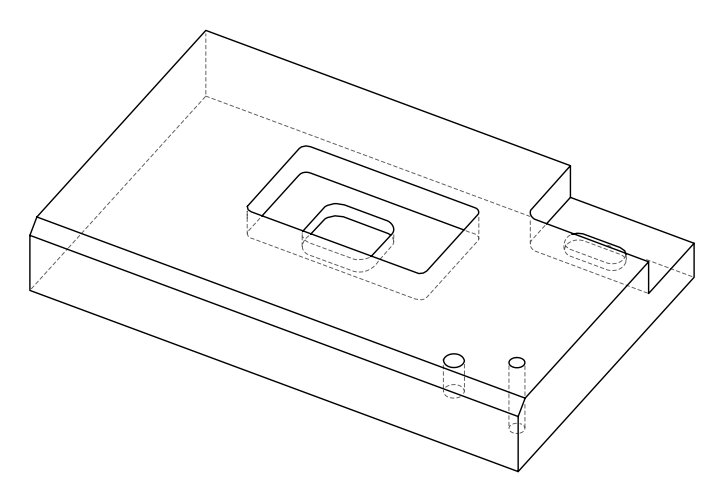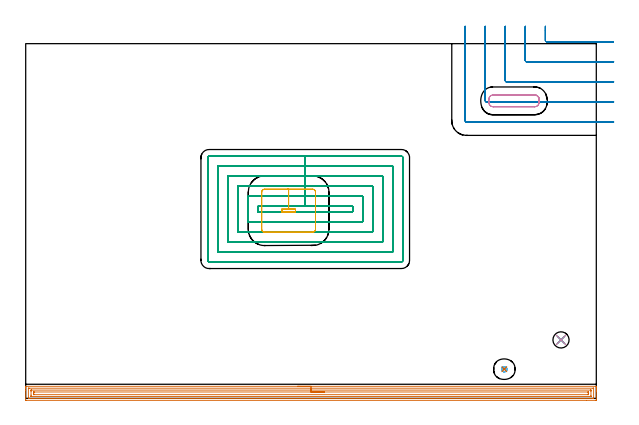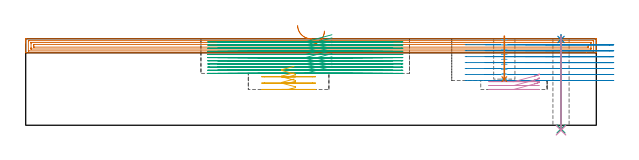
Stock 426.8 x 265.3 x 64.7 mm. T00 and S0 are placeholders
(PLAN: 10 operations, 9 tool changes, 68.4 min)
(1 AREA_MILL | FG_CHAMFER_SURFACE | UGT0205_001 | 13.9 min | 23519 mm3)
(2 MILL_CORNER_NOTCH_RECTANGULAR | CORNER_NOTCH_RECTANGULAR | UGT0201_094 | Follow Part, ap 5, ae 75% | 9.49 min | 230591 mm3)
(3 MILL_RECTANGULAR_POCKET | POCKET_RECTANGULAR_STRAIGHT | NXT0201_013 | Follow Part, ap 2.5, ae 75% | 41.37 min | 358879 mm3)
(4 MILL_RECTANGULAR_POCKET_1 | POCKET_RECTANGULAR_STRAIGHT_1 | NXT0201_011 | Follow Part, ap 3, ae 75% | 0.82 min | 6409 mm3)
(5 MILL_RECTANGULAR_POCKET_2 | POCKET_RECTANGULAR_STRAIGHT_2 | UGT0201_094 | Follow Part, ap 5, ae 75% | 1.46 min | 36126 mm3)
(6 MILL_BLIND_HOLE_FROM_SOLID_MATERIAL | STEP1POCKET | NXT0201_011 | Spiral | 0.69 min | 6022 mm3)
(7 BORE_BLIND_HOLE | STEP1POCKET | UGT0332_074 | 0.13 min | 0 mm3)
(8 SPOT_DRILL | STEP1HOLE | NXT0321_9005460120000 | 0.03 min | 10 mm3)
(9 DRILL_THROUGH_HOLE_INTO_CENTER | STEP1HOLE | NXT0301_042 | 0.28 min | 2577 mm3)
(10 DRILL_TO_ENLARGE_THROUGH_HOLE | STEP1HOLE | NXT0301_092 | 0.28 min | 4850 mm3)
(TOOL UGT0205_001 | Chamfer Mill 20 x 3 x 45 deg. | D20 FL50 Z2)
(TOOL UGT0201_094 | End mill 20 mm | D20 FL38 Z4)
(TOOL NXT0201_013 | ENDMILL 10mm | D10 FL30 Z4)
(TOOL NXT0201_011 | ENDMILL 12mm [2P460-1200-NA 1630] | D12 FL38 Z6)
(TOOL UGT0332_074 | 15.8 mm Rough Boring Bar | D15.8)
(TOOL NXT0321_9005460120000 | NC Spot Drill, 142deg, 12mm, Carbide, Uncoated | D12 PA142 FL30 Z2)
(TOOL NXT0301_042 | Carbide Drill 7.1mm [860.1-0710-057A1-MM 2214] | D7.1 PA140 FL85 Z2)
(TOOL NXT0301_092 | Carbide Drill 12.1mm [860.1-1210-061A1-MM 2214] | D12.1 PA140 FL77 Z2)
(OP 1 AREA_MILL)
G17 G21 G94 G90
T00 M6
G54
G17 G0 G90 X203.4 Y9. S1061 M3
G43 Z74.7 H0
G94 G1 X203.438 Z73.828 F250.
X203.552 Z72.963
X203.741 Z72.112
X204.003 Z71.28
X204.337 Z70.474
X204.74 Z69.7
X205.208 Z68.964
X205.74 Z68.272
X206.329 Z67.629
X206.972 Z67.039
X207.664 Z66.508
X208.4 Z66.04
X209.174 Z65.637
X209.98 Z65.303
X210.812 Z65.041
X211.664 Z64.852
X212.528 Z64.738
X213.4 Z64.7
X426.62
X426.79 Y8.997 Z64.689
X426.8 Y8.665 Z64.364
Y8.414 Z64.113
Y7.705 Z63.4
Y6.472 Z62.169
Y5.947 Z61.642
Y5.331 Z61.026
Y-1.084 Z54.613
X426.797 Y-1.349 Z54.348
X426.79 Y-1.492 Z54.206
X426.645 Y-1.499 Z54.199
X419.524 Y-1.5 Z54.2
X0.627
X0.151 Y-1.495 Z54.203
X0.01 Y-1.492 Z54.206
X0. Y-1.346 Z54.351
Y5.947 Z61.642
Y7.351 Z63.047
Y7.705 Z63.4
Y8.665 Z64.365
X0.01 Y8.997 Z64.689
X0.18 Y9. Z64.7
X213.4
Y7.586 Z63.286
X424.385 Y7.585 Z63.285
X424.508 Y7.584 Z63.284
X424.749 Y7.579 Z63.279
X424.791 Y7.569 Z63.269
X424.795 Y7.537 Z63.237
X424.798 Y7.503 Z63.203
X424.8 Y7.297 Z62.997
X424.799 Y0.13 Z55.83
X424.797 Y0.021 Z55.721
X424.791 Y-0.051 Z55.649
X424.786 Y-0.079 Z55.621
X424.77 Y-0.081 Z55.619
X424.385 Y-0.085 Z55.615
X424.263 Y-0.086 Z55.614
X2.415 Y-0.085 Z55.615
X2.292 Y-0.084 Z55.616
X2.051 Y-0.079 Z55.621
X2.009 Y-0.069 Z55.631
X2.005 Y-0.037 Z55.663
X2.002 Y-0.003 Z55.697
X2. Y0.203 Z55.903
X2.001 Y7.37 Z63.07
X2.003 Y7.479 Z63.179
X2.009 Y7.551 Z63.251
X2.014 Y7.579 Z63.279
X2.03 Y7.581 Z63.281
X2.415 Y7.585 Z63.285
X2.537 Y7.586 Z63.286
X213.4
Y6.171 Z61.871
X422.673
X422.734 Y6.17 Z61.87
X422.773 Y6.167 Z61.867
X422.789 Y6.165 Z61.865
X422.79 Y6.146 Z61.846
X422.797 Y5.947 Z61.647
X422.799 Y5.748 Z61.448
X422.8 Y5.068 Z60.768
Y2.232 Z57.932
X422.797 Y1.553 Z57.253
X422.793 Y1.36 Z57.06
X422.787 Y1.335 Z57.035
X422.767 Y1.333 Z57.033
X422.711 Y1.331 Z57.031
X422.597 Y1.329 Z57.029
X4.127
X4.066 Y1.33 Z57.03
X4.027 Y1.333 Z57.033
X4.011 Y1.335 Z57.035
X4.01 Y1.354 Z57.054
X4.003 Y1.553 Z57.253
X4. Y1.752 Z57.452
Y2.432 Z58.132
Y5.268 Z60.968
X4.003 Y5.947 Z61.647
X4.007 Y6.14 Z61.84
X4.013 Y6.165 Z61.865
X4.033 Y6.167 Z61.867
X4.089 Y6.169 Z61.869
X4.203 Y6.171 Z61.871
X213.4
Y4.757 Z60.457
X420.654
X420.736 Y4.755 Z60.455
X420.774 Y4.753 Z60.453
X420.79 Y4.751 Z60.451
X420.792 Y4.73 Z60.43
X420.796 Y4.624 Z60.324
X420.8 Y4.198 Z59.898
Y3.319 Z59.019
X420.794 Y2.875 Z58.575
X420.79 Y2.768 Z58.468
X420.786 Y2.749 Z58.449
X420.754 Y2.747 Z58.447
X420.685 Y2.745 Z58.445
X420.492 Y2.743 Z58.443
X6.146
X6.064 Y2.745 Z58.445
X6.026 Y2.747 Z58.447
X6.01 Y2.749 Z58.449
X6.008 Y2.77 Z58.47
X6.004 Y2.876 Z58.576
X6. Y3.302 Z59.002
Y4.181 Z59.881
Y4.189 Z59.889
X6.006 Y4.624 Z60.324
X6.01 Y4.732 Z60.432
X6.014 Y4.751 Z60.451
X6.046 Y4.753 Z60.453
X6.115 Y4.755 Z60.455
X6.308 Y4.757 Z60.457
X213.4
X214.272 Z60.495
X215.136 Z60.609
X215.988 Z60.798
X216.82 Z61.06
X217.626 Z61.394
X218.4 Z61.797
X219.136 Z62.266
X219.828 Z62.797
X220.471 Z63.386
X221.06 Z64.029
X221.592 Z64.721
X222.06 Z65.457
X222.463 Z66.231
X222.797 Z67.037
X223.059 Z67.869
X223.248 Z68.721
X223.362 Z69.586
X223.4 Z70.457
G0 Z74.7
M5
M2
(OP 2 MILL_CORNER_NOTCH_RECTANGULAR)
G17 G21 G94 G90
T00 M6
G54
G17 G0 G90 X388.7 Y278.3 S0 M3
G43 Z74.7 H0
Z60.243
G94 G1 Y275.3 F250.
Y267.694 F500.
G3 X389.694 Y266.7 R1.
G1 X436.702
X439.702 F250.
G0 Z74.7
X373.7 Y278.3
Z60.243
G1 Y275.3
Y252.694 F500.
G3 X374.694 Y251.7 R1.
G1 X436.8
X439.8 F250.
G0 Z74.7
X358.7 Y278.3
Z60.243
G1 Y275.3
Y237.695 F500.
G3 X359.695 Y236.7 R1.
G1 X436.8
X439.8 F250.
G0 Z74.7
X343.7 Y278.3
Z60.243
G1 Y275.3
Y222.695 F500.
G3 X344.695 Y221.7 R1.
G1 X436.8
X439.8 F250.
G0 Z74.7
X328.7 Y278.3
Z60.243
G1 Y275.3
Y207.695 F500.
G3 X329.695 Y206.7 R1.
G1 X436.8
X439.8 F250.
G0 Z74.7
X388.7 Y278.3
Z55.786
G1 Y275.3
Y267.694 F500.
G3 X389.694 Y266.7 R1.
G1 X436.702
X439.702 F250.
G0 Z74.7
X373.7 Y278.3
Z55.786
G1 Y275.3
Y252.694 F500.
G3 X374.694 Y251.7 R1.
G1 X436.8
X439.8 F250.
G0 Z74.7
X358.7 Y278.3
Z55.786
G1 Y275.3
Y237.695 F500.
G3 X359.695 Y236.7 R1.
G1 X436.8
X439.8 F250.
G0 Z74.7
X343.7 Y278.3
Z55.786
G1 Y275.3
Y222.695 F500.
G3 X344.695 Y221.7 R1.
G1 X436.8
X439.8 F250.
G0 Z74.7
X328.7 Y278.3
Z55.786
G1 Y275.3
Y207.695 F500.
G3 X329.695 Y206.7 R1.
G1 X436.8
X439.8 F250.
G0 Z74.7
X388.7 Y278.3
Z51.329
G1 Y275.3
Y267.694 F500.
G3 X389.694 Y266.7 R1.
G1 X436.702
X439.702 F250.
G0 Z74.7
X373.7 Y278.3
Z51.329
G1 Y275.3
Y252.694 F500.
G3 X374.694 Y251.7 R1.
G1 X436.8
X439.8 F250.
G0 Z74.7
X358.7 Y278.3
Z51.329
G1 Y275.3
Y237.695 F500.
G3 X359.695 Y236.7 R1.
G1 X436.8
X439.8 F250.
G0 Z74.7
X343.7 Y278.3
Z51.329
G1 Y275.3
Y222.695 F500.
G3 X344.695 Y221.7 R1.
G1 X436.8
X439.8 F250.
G0 Z74.7
X328.7 Y278.3
Z51.329
G1 Y275.3
Y207.695 F500.
G3 X329.695 Y206.7 R1.
G1 X436.8
X439.8 F250.
G0 Z74.7
X388.7 Y278.3
Z46.871
G1 Y275.3
Y267.694 F500.
G3 X389.694 Y266.7 R1.
G1 X436.702
X439.702 F250.
G0 Z74.7
X373.7 Y278.3
Z46.871
G1 Y275.3
Y252.694 F500.
G3 X374.694 Y251.7 R1.
G1 X436.8
X439.8 F250.
G0 Z74.7
X358.7 Y278.3
Z46.871
G1 Y275.3
Y237.695 F500.
G3 X359.695 Y236.7 R1.
G1 X436.8
X439.8 F250.
G0 Z74.7
X343.7 Y278.3
Z46.871
G1 Y275.3
Y222.695 F500.
G3 X344.695 Y221.7 R1.
G1 X436.8
X439.8 F250.
G0 Z74.7
X328.7 Y278.3
Z46.871
G1 Y275.3
Y207.695 F500.
G3 X329.695 Y206.7 R1.
G1 X436.8
X439.8 F250.
G0 Z74.7
X388.7 Y278.3
Z42.414
G1 Y275.3
Y267.694 F500.
G3 X389.694 Y266.7 R1.
G1 X436.702
X439.702 F250.
G0 Z74.7
X373.7 Y278.3
Z42.414
G1 Y275.3
Y252.694 F500.
G3 X374.694 Y251.7 R1.
G1 X436.8
X439.8 F250.
G0 Z74.7
X358.7 Y278.3
Z42.414
G1 Y275.3
Y237.695 F500.
G3 X359.695 Y236.7 R1.
G1 X436.8
X439.8 F250.
G0 Z74.7
X343.7 Y278.3
Z42.414
G1 Y275.3
Y222.695 F500.
G3 X344.695 Y221.7 R1.
G1 X436.8
X439.8 F250.
G0 Z74.7
X328.7 Y278.3
Z42.414
G1 Y275.3
Y207.695 F500.
G3 X329.695 Y206.7 R1.
G1 X436.8
X439.8 F250.
G0 Z74.7
X388.7 Y278.3
Z37.957
G1 Y275.3
Y267.694 F500.
G3 X389.694 Y266.7 R1.
G1 X436.702
X439.702 F250.
G0 Z74.7
X373.7 Y278.3
Z37.957
G1 Y275.3
Y252.694 F500.
G3 X374.694 Y251.7 R1.
G1 X436.8
X439.8 F250.
G0 Z74.7
X358.7 Y278.3
Z37.957
G1 Y275.3
Y237.695 F500.
G3 X359.695 Y236.7 R1.
G1 X436.8
X439.8 F250.
G0 Z74.7
X343.7 Y278.3
Z37.957
G1 Y275.3
Y222.695 F500.
G3 X344.695 Y221.7 R1.
G1 X436.8
X439.8 F250.
G0 Z74.7
X328.7 Y278.3
Z37.957
G1 Y275.3
Y207.695 F500.
G3 X329.695 Y206.7 R1.
G1 X436.8
X439.8 F250.
G0 Z74.7
X388.7 Y278.3
Z33.5
G1 Y275.3
Y267.694 F500.
G3 X389.694 Y266.7 R1.
G1 X436.702
X439.702 F250.
G0 Z74.7
X373.7 Y278.3
Z33.5
G1 Y275.3
Y252.694 F500.
G3 X374.694 Y251.7 R1.
G1 X436.8
X439.8 F250.
G0 Z74.7
X358.7 Y278.3
Z33.5
G1 Y275.3
Y237.695 F500.
G3 X359.695 Y236.7 R1.
G1 X436.8
X439.8 F250.
G0 Z74.7
X343.7 Y278.3
Z33.5
G1 Y275.3
Y222.695 F500.
G3 X344.695 Y221.7 R1.
G1 X436.8
X439.8 F250.
G0 Z74.7
X328.7 Y278.3
Z33.5
G1 Y275.3
Y207.695 F500.
G3 X329.695 Y206.7 R1.
G1 X436.8
X439.8 F250.
G0 Z74.7
M5
M2
(OP 3 MILL_RECTANGULAR_POCKET)
G17 G21 G94 G90
T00 M6
G54
G17 G0 G90 X229.083 Y143.6 S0 M3
G43 Z74.7 H0
Z67.7
G94 G1 X209.1 Z62.345 F250.
X173.6 F500.
Y139.6
X244.6
Y143.6
X209.1
Y151.1
X166.1
Y132.1
X252.1
Y151.1
X209.1
Y158.6
X158.6
Y124.6
X259.6
Y158.6
X209.1
Y166.1
X151.1
Y117.1
X267.1
Y166.1
X209.1
Y173.6
X143.6
Y109.6
X274.6
Y173.6
X209.1
Y181.1
X137.1
G3 X136.1 Y180.1 R1.
G1 Y103.1
G3 X137.1 Y102.1 R1.
G1 X281.1
G3 X282.1 Y103.1 R1.
G1 Y180.1
G3 X281.1 Y181.1 R1.
G1 X209.1
X208.1
G0 X229.083 Y143.6 Z65.345
G1 X209.1 Z59.991 F250.
X173.6 F500.
Y139.6
X244.6
Y143.6
X209.1
Y151.1
X166.1
Y132.1
X252.1
Y151.1
X209.1
Y158.6
X158.6
Y124.6
X259.6
Y158.6
X209.1
Y166.1
X151.1
Y117.1
X267.1
Y166.1
X209.1
Y173.6
X143.6
Y109.6
X274.6
Y173.6
X209.1
Y181.1
X137.1
G3 X136.1 Y180.1 R1.
G1 Y103.1
G3 X137.1 Y102.1 R1.
G1 X281.1
G3 X282.1 Y103.1 R1.
G1 Y180.1
G3 X281.1 Y181.1 R1.
G1 X209.1
X208.1
G0 X229.083 Y143.6 Z62.991
G1 X209.1 Z57.636 F250.
X173.6 F500.
Y139.6
X244.6
Y143.6
X209.1
Y151.1
X166.1
Y132.1
X252.1
Y151.1
X209.1
Y158.6
X158.6
Y124.6
X259.6
Y158.6
X209.1
Y166.1
X151.1
Y117.1
X267.1
Y166.1
X209.1
Y173.6
X143.6
Y109.6
X274.6
Y173.6
X209.1
Y181.1
X137.1
G3 X136.1 Y180.1 R1.
G1 Y103.1
G3 X137.1 Y102.1 R1.
G1 X281.1
G3 X282.1 Y103.1 R1.
G1 Y180.1
G3 X281.1 Y181.1 R1.
G1 X209.1
X208.1
G0 X229.083 Y143.6 Z60.636
G1 X209.1 Z55.282 F250.
X173.6 F500.
Y139.6
X244.6
Y143.6
X209.1
Y151.1
X166.1
Y132.1
X252.1
Y151.1
X209.1
Y158.6
X158.6
Y124.6
X259.6
Y158.6
X209.1
Y166.1
X151.1
Y117.1
X267.1
Y166.1
X209.1
Y173.6
X143.6
Y109.6
X274.6
Y173.6
X209.1
Y181.1
X137.1
G3 X136.1 Y180.1 R1.
G1 Y103.1
G3 X137.1 Y102.1 R1.
G1 X281.1
G3 X282.1 Y103.1 R1.
G1 Y180.1
G3 X281.1 Y181.1 R1.
G1 X209.1
X208.1
G0 X229.083 Y143.6 Z58.282
G1 X209.1 Z52.927 F250.
X173.6 F500.
Y139.6
X244.6
Y143.6
X209.1
Y151.1
X166.1
Y132.1
X252.1
Y151.1
X209.1
Y158.6
X158.6
Y124.6
X259.6
Y158.6
X209.1
Y166.1
X151.1
Y117.1
X267.1
Y166.1
X209.1
Y173.6
X143.6
Y109.6
X274.6
Y173.6
X209.1
Y181.1
X137.1
G3 X136.1 Y180.1 R1.
G1 Y103.1
G3 X137.1 Y102.1 R1.
G1 X281.1
G3 X282.1 Y103.1 R1.
G1 Y180.1
G3 X281.1 Y181.1 R1.
G1 X209.1
X208.1
G0 X229.083 Y143.6 Z55.927
G1 X209.1 Z50.573 F250.
X173.6 F500.
Y139.6
X244.6
Y143.6
X209.1
Y151.1
X166.1
Y132.1
X252.1
Y151.1
X209.1
Y158.6
X158.6
Y124.6
X259.6
Y158.6
X209.1
Y166.1
X151.1
Y117.1
X267.1
Y166.1
X209.1
Y173.6
X143.6
Y109.6
X274.6
Y173.6
X209.1
Y181.1
X137.1
G3 X136.1 Y180.1 R1.
G1 Y103.1
G3 X137.1 Y102.1 R1.
G1 X281.1
G3 X282.1 Y103.1 R1.
G1 Y180.1
G3 X281.1 Y181.1 R1.
G1 X209.1
X208.1
G0 X229.083 Y143.6 Z53.573
G1 X209.1 Z48.218 F250.
X173.6 F500.
Y139.6
X244.6
Y143.6
X209.1
Y151.1
X166.1
Y132.1
X252.1
Y151.1
X209.1
Y158.6
X158.6
Y124.6
X259.6
Y158.6
X209.1
Y166.1
X151.1
Y117.1
X267.1
Y166.1
X209.1
Y173.6
X143.6
Y109.6
X274.6
Y173.6
X209.1
Y181.1
X137.1
G3 X136.1 Y180.1 R1.
G1 Y103.1
G3 X137.1 Y102.1 R1.
G1 X281.1
G3 X282.1 Y103.1 R1.
G1 Y180.1
G3 X281.1 Y181.1 R1.
G1 X209.1
X208.1
G0 X229.083 Y143.6 Z51.218
G1 X209.1 Z45.864 F250.
X173.6 F500.
Y139.6
X244.6
Y143.6
X209.1
Y151.1
X166.1
Y132.1
X252.1
Y151.1
X209.1
Y158.6
X158.6
Y124.6
X259.6
Y158.6
X209.1
Y166.1
X151.1
Y117.1
X267.1
Y166.1
X209.1
Y173.6
X143.6
Y109.6
X274.6
Y173.6
X209.1
Y181.1
X137.1
G3 X136.1 Y180.1 R1.
G1 Y103.1
G3 X137.1 Y102.1 R1.
G1 X281.1
G3 X282.1 Y103.1 R1.
G1 Y180.1
G3 X281.1 Y181.1 R1.
G1 X209.1
X208.1
G0 X229.083 Y143.6 Z48.864
G1 X209.1 Z43.509 F250.
X173.6 F500.
Y139.6
X244.6
Y143.6
X209.1
Y151.1
X166.1
Y132.1
X252.1
Y151.1
X209.1
Y158.6
X158.6
Y124.6
X259.6
Y158.6
X209.1
Y166.1
X151.1
Y117.1
X267.1
Y166.1
X209.1
Y173.6
X143.6
Y109.6
X274.6
Y173.6
X209.1
Y181.1
X137.1
G3 X136.1 Y180.1 R1.
G1 Y103.1
G3 X137.1 Y102.1 R1.
G1 X281.1
G3 X282.1 Y103.1 R1.
G1 Y180.1
G3 X281.1 Y181.1 R1.
G1 X209.1
X208.1
G0 X229.083 Y143.6 Z46.509
G1 X209.1 Z41.155 F250.
X173.6 F500.
Y139.6
X244.6
Y143.6
X209.1
Y151.1
X166.1
Y132.1
X252.1
Y151.1
X209.1
Y158.6
X158.6
Y124.6
X259.6
Y158.6
X209.1
Y166.1
X151.1
Y117.1
X267.1
Y166.1
X209.1
Y173.6
X143.6
Y109.6
X274.6
Y173.6
X209.1
Y181.1
X137.1
G3 X136.1 Y180.1 R1.
G1 Y103.1
G3 X137.1 Y102.1 R1.
G1 X281.1
G3 X282.1 Y103.1 R1.
G1 Y180.1
G3 X281.1 Y181.1 R1.
G1 X209.1
X208.1
G0 X229.083 Y143.6 Z44.155
G1 X209.1 Z38.8 F250.
X173.6 F500.
Y139.6
X244.6
Y143.6
X209.1
Y151.1
X166.1
Y132.1
X252.1
Y151.1
X209.1
Y158.6
X158.6
Y124.6
X259.6
Y158.6
X209.1
Y166.1
X151.1
Y117.1
X267.1
Y166.1
X209.1
Y173.6
X143.6
Y109.6
X274.6
Y173.6
X209.1
Y181.1
X137.1
G3 X136.1 Y180.1 R1.
G1 Y103.1
G3 X137.1 Y102.1 R1.
G1 X281.1
G3 X282.1 Y103.1 R1.
G1 Y180.1
G3 X281.1 Y181.1 R1.
G1 X209.1
X208.1
G0 Z74.7
M5
M2
(OP 4 MILL_RECTANGULAR_POCKET_1)
G17 G21 G94 G90
T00 M6
G54
G17 G0 G90 X384. Y222.211 S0 M3
G43 Z74.7 H1
Z38.546
G94 G1 Y223.6 Z38.174 F250.
Y223.782 Z38.125
X383.938 Y224.26 Z37.996
X383.808 Y224.724 Z37.867
X383.611 Y225.165 Z37.737
X383.352 Y225.572 Z37.608
X383.037 Y225.937 Z37.479
X382.672 Y226.252 Z37.35
X382.265 Y226.511 Z37.22
X381.824 Y226.708 Z37.091
X381.36 Y226.838 Z36.962
X380.882 Y226.9 Z36.833
X380.7 Z36.784
X365.2 Z32.631
X349.7 F500.
G3 X346.4 Y223.6 R3.3
G1 Y221.4
G3 X349.7 Y218.1 R3.3
G1 X380.7
G3 X384. Y221.4 R3.3
G1 Y223.6
G3 X380.7 Y226.9 R3.3
G1 X365.2
X364.2
G0 X384. Y222.211 Z35.631
G1 Y223.6 Z35.258 F250.
Y223.782 Z35.21
X383.938 Y224.26 Z35.081
X383.808 Y224.724 Z34.951
X383.611 Y225.165 Z34.822
X383.352 Y225.572 Z34.693
X383.037 Y225.937 Z34.564
X382.672 Y226.252 Z34.434
X382.265 Y226.511 Z34.305
X381.824 Y226.708 Z34.176
X381.36 Y226.838 Z34.047
X380.882 Y226.9 Z33.917
X380.7 Z33.869
X365.2 Z29.715
X349.7 F500.
G3 X346.4 Y223.6 R3.3
G1 Y221.4
G3 X349.7 Y218.1 R3.3
G1 X380.7
G3 X384. Y221.4 R3.3
G1 Y223.6
G3 X380.7 Y226.9 R3.3
G1 X365.2
X364.2
G0 X384. Y222.211 Z32.715
G1 Y223.6 Z32.343 F250.
Y223.782 Z32.294
X383.938 Y224.26 Z32.165
X383.808 Y224.724 Z32.036
X383.611 Y225.165 Z31.907
X383.352 Y225.572 Z31.777
X383.037 Y225.937 Z31.648
X382.672 Y226.252 Z31.519
X382.265 Y226.511 Z31.39
X381.824 Y226.708 Z31.26
X381.36 Y226.838 Z31.131
X380.882 Y226.9 Z31.002
X380.7 Z30.953
X365.2 Z26.8
X349.7 F500.
G3 X346.4 Y223.6 R3.3
G1 Y221.4
G3 X349.7 Y218.1 R3.3
G1 X380.7
G3 X384. Y221.4 R3.3
G1 Y223.6
G3 X380.7 Y226.9 R3.3
G1 X365.2
X364.2
G0 Z74.7
M5
M2
(OP 5 MILL_RECTANGULAR_POCKET_2)
G17 G21 G94 G90
T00 M6
G54
G17 G0 G90 X200.727 Y141.4 S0 M3
G43 Z74.7 H0
Z44.012
G94 G1 X191.5 Z41.54 F250.
Y139.3 Z40.977
X201.8 Z38.218
Y141.4 Z37.655
X196.65 Z36.275
X191.5 F500.
Y139.3
X201.8
Y141.4
X196.65
Y156.4
X178.7
G3 X176.5 Y154.2 R2.2
G1 Y126.5
G3 X178.7 Y124.3 R2.2
G1 X214.6
G3 X216.8 Y126.5 R2.2
G1 Y154.2
G3 X214.6 Y156.4 R2.2
G1 X196.65
X195.65
G0 X200.727 Y141.4 Z39.275
G1 X191.5 Z36.803 F250.
Y139.3 Z36.24
X201.8 Z33.48
Y141.4 Z32.917
X196.65 Z31.537
X191.5 F500.
Y139.3
X201.8
Y141.4
X196.65
Y156.4
X178.7
G3 X176.5 Y154.2 R2.2
G1 Y126.5
G3 X178.7 Y124.3 R2.2
G1 X214.6
G3 X216.8 Y126.5 R2.2
G1 Y154.2
G3 X214.6 Y156.4 R2.2
G1 X196.65
X195.65
G0 X200.727 Y141.4 Z34.537
G1 X191.5 Z32.065 F250.
Y139.3 Z31.503
X201.8 Z28.743
Y141.4 Z28.18
X196.65 Z26.8
X191.5 F500.
Y139.3
X201.8
Y141.4
X196.65
Y156.4
X178.7
G3 X176.5 Y154.2 R2.2
G1 Y126.5
G3 X178.7 Y124.3 R2.2
G1 X214.6
G3 X216.8 Y126.5 R2.2
G1 Y154.2
G3 X214.6 Y156.4 R2.2
G1 X196.65
X195.65
G0 Z74.7
M5
M2
(OP 6 MILL_BLIND_HOLE_FROM_SOLID_MATERIAL)
G17 G21 G94 G90
T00 M6
G54
G17 G0 G90 X358. Y21.8 S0 M3
G43 Z74.7 H1
Z64.011
G94 G3 X358.741 Y23.009 R0.832 F250.
X357.115 Y23.537 R1.209
X356.263 Y20.915 R1.95
X357.115 Y23.537 R-1.95
X356.689 Y22.226 R0.975
X358. Y21.8 R0.975
G0 Z60.322
G3 X358.741 Y23.009 R0.832
X357.115 Y23.537 R1.209
X356.263 Y20.915 R1.95
X357.115 Y23.537 R-1.95
X356.689 Y22.226 R0.975
X358. Y21.8 R0.975
G0 Z56.633
G3 X358.741 Y23.009 R0.832
X357.115 Y23.537 R1.209
X356.263 Y20.915 R1.95
X357.115 Y23.537 R-1.95
X356.689 Y22.226 R0.975
X358. Y21.8 R0.975
G0 Z52.944
G3 X358.741 Y23.009 R0.832
X357.115 Y23.537 R1.209
X356.263 Y20.915 R1.95
X357.115 Y23.537 R-1.95
X356.689 Y22.226 R0.975
X358. Y21.8 R0.975
G0 Z49.256
G3 X358.741 Y23.009 R0.832
X357.115 Y23.537 R1.209
X356.263 Y20.915 R1.95
X357.115 Y23.537 R-1.95
X356.689 Y22.226 R0.975
X358. Y21.8 R0.975
G0 Z45.567
G3 X358.741 Y23.009 R0.832
X357.115 Y23.537 R1.209
X356.263 Y20.915 R1.95
X357.115 Y23.537 R-1.95
X356.689 Y22.226 R0.975
X358. Y21.8 R0.975
G0 Z41.878
G3 X358.741 Y23.009 R0.832
X357.115 Y23.537 R1.209
X356.263 Y20.915 R1.95
X357.115 Y23.537 R-1.95
X356.689 Y22.226 R0.975
X358. Y21.8 R0.975
G0 Z38.189
G3 X358.741 Y23.009 R0.832
X357.115 Y23.537 R1.209
X356.263 Y20.915 R1.95
X357.115 Y23.537 R-1.95
X356.689 Y22.226 R0.975
X358. Y21.8 R0.975
G0 Z34.5
G3 X358.741 Y23.009 R0.832
X357.115 Y23.537 R1.209
X356.263 Y20.915 R1.95
X357.115 Y23.537 R-1.95
X356.689 Y22.226 R0.975
X358. Y21.8 R0.975
G0 Z74.7
M5
M2
(OP 7 BORE_BLIND_HOLE)
G17 G21 G94 G90
T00 M6
G54
G17 G0 G90 X358. Y21.8 S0 M3
G43 Z74.7 H0
G94 G85 G98 Z34.5 F250. R66.7
G80
M5
M2
(OP 8 SPOT_DRILL)
G17 G21 G94 G90
T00 M6
G54
G17 G0 G90 X400.4 Y43.7 S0 M3
G43 Z74.7 H0
G94 G81 G98 Z64.171 F250. R67.7
G80
M5
M2
(OP 9 DRILL_THROUGH_HOLE_INTO_CENTER)
G17 G21 G94 G90
T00 M6
G54
G17 G0 G90 X400.4 Y43.7 S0 M3
G43 Z74.7 H1
G94 G73 G98 Z-2.792 F250. Q6.749 R66.7
G80
M5
M2
(OP 10 DRILL_TO_ENLARGE_THROUGH_HOLE)
G17 G21 G94 G90
T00 M6
G54
G17 G0 G90 X400.4 Y43.7 S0 M3
G43 Z74.7 H1
G94 G73 G98 Z-3.702 F250. Q11.4 R66.7
G80
M5
M2
